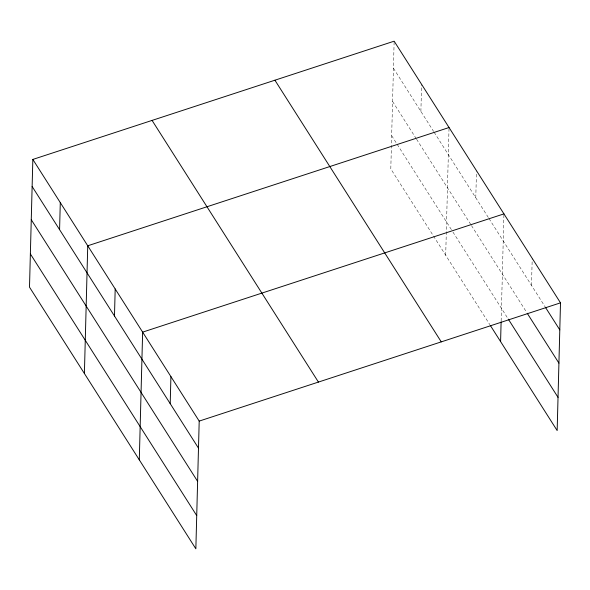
<?xml version="1.0" encoding="UTF-8"?>
<svg xmlns="http://www.w3.org/2000/svg" width="590" height="590" viewBox="0 0 590 590"><rect width="100%" height="100%" fill="white"/><g stroke="black" fill="none" stroke-linecap="round" stroke-linejoin="round"><path stroke-width="0.44" stroke-dasharray="2.95 2.21" d="M394.12 42.089L390.801 168.902L489.811 324.64M420.884 111.407L421.592 84.355M445.701 255.249L449.02 128.436M475.783 197.761L476.469 171.609M501.139 320.953L503.919 214.782M531.509 285.413L532.217 258.368M393.442 68.234L433.628 131.452M434.122 132.226L488.527 217.806M489.014 218.573L545.167 306.889M392.571 101.458L416.098 138.458M416.584 139.233L470.99 224.812M471.484 225.579L526.745 312.501M391.672 135.678L452.449 231.28M452.943 232.054L507.806 318.349"/><path stroke-width="0.89" d="M32.841 159.433L29.5 287.153L195.851 548.818L199.199 421.098L32.841 159.433L394.15 41.182L560.5 302.847L557.159 430.567L490.305 325.407M59.583 229.657L60.291 202.606M84.4 373.5L87.74 245.787L449.042 127.536M114.482 316.011L115.19 288.96M139.292 459.853L142.64 332.133L503.941 213.882M170.208 403.663L170.916 376.619M500.593 341.603L501.109 321.845M199.199 421.098L560.5 302.847M545.654 307.656L559.792 329.899M527.231 313.268L558.922 363.116M508.292 319.116L558.022 397.343M274.918 80.211L441.268 341.868M152.072 120.412L318.43 382.077M32.133 186.484L198.491 448.149M31.263 219.709L197.62 481.366M30.37 253.929L196.721 515.594"/></g></svg>
